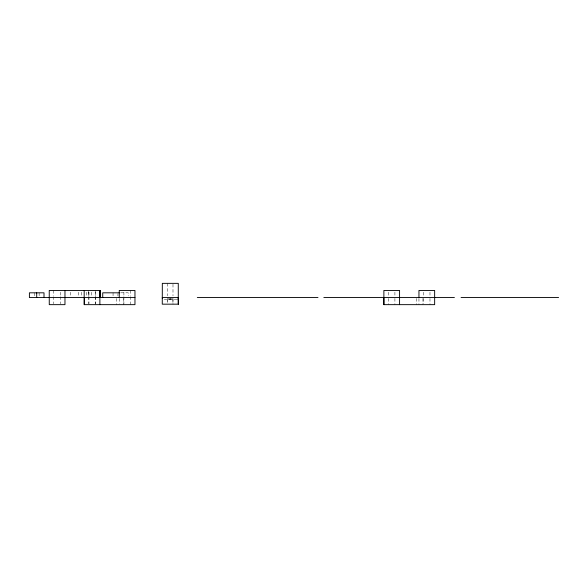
<?xml version="1.0" encoding="UTF-8"?>
<svg xmlns="http://www.w3.org/2000/svg" width="588" height="588" viewBox="0 0 588 588"><rect width="100%" height="100%" fill="white"/><g stroke="black" fill="none" stroke-linecap="round" stroke-linejoin="round"><path stroke-width="0.44" stroke-dasharray="2.94 2.21" d="M91.294 292.229L91.294 295.771M172.938 302.452L172.938 299.013L169.991 298.895L167.653 298.991L167.639 302.452M177.076 299.189L164.302 299.226M170.623 299.116L167.676 299.027M170.057 298.895L172.931 298.998M120.694 292.817L128.257 292.817L128.265 295.97M429.982 292.229L429.982 295.771M429.982 298.439L429.982 304.65M423.595 292.229L423.595 295.771M423.595 298.439L423.595 303.761M422.926 298.439L422.926 304.65M418.95 298.439L418.95 304.65M416.539 298.439L416.539 304.65M394.908 292.229L394.908 295.771M394.908 298.439L394.908 304.65M388.521 292.229L388.521 295.771M388.521 298.439L388.521 304.65M172.99 284.239L172.99 295.771M172.99 298.381L172.99 304.172M167.69 283.35L167.69 295.771M167.69 298.381L167.69 302.519M130.293 290.45L130.293 295.771M130.293 296.661L130.293 304.65M123.906 292.229L123.906 295.771M123.906 296.661L123.906 304.65M123.701 298.439L123.701 304.65M119.261 298.439L119.261 303.761M117.938 293.603L117.938 295.97M116.38 298.439L116.38 304.65M113.058 292.817L113.058 295.97M95.638 292.229L95.638 295.771M95.638 296.661L95.638 304.65M95.374 290.45L95.374 295.771M95.374 296.661L95.374 303.761M88.986 292.229L88.986 295.771M88.986 296.661L88.986 303.761M88.781 292.229L88.781 295.771M88.457 290.45L88.457 295.771M88.457 296.661L88.457 303.761M86.304 292.229L86.304 295.771M81.46 292.229L81.46 295.771M78.307 292.229L78.307 295.771M70.31 292.229L70.31 295.771M60.718 292.229L60.718 295.771M60.718 296.661L60.718 303.761M53.537 290.45L53.537 295.771M53.537 296.661L53.537 303.761M39.139 292.817L39.139 295.97M34.266 292.817L34.266 295.97"/><path stroke-width="0.88" d="M178.304 298.623L178.333 297.55L162.317 297.55L162.295 298.27M178.23 299.049L177.826 299.116M100.041 290.45L100.041 297.55L100.048 290.45L49.238 290.45L49.267 304.65L64.967 304.65L64.967 290.45M119.393 292.817L102.738 292.817L102.731 297.55M134.968 297.55L29.4 297.55L29.4 292.817L44.004 292.817L44.004 297.55M197.311 297.55L317.998 297.55M323.826 297.55L434.657 297.55M434.797 297.55L454.414 297.55M461.051 297.55L558.6 297.55M399.575 304.65L399.575 290.45L383.876 290.45L383.876 304.65L434.657 304.65L434.65 290.45L418.95 290.45L418.95 297.55M383.868 297.55L383.868 304.65M178.274 297.55L178.274 283.35L162.325 283.35L162.266 304.172L178.348 304.172L178.355 297.55L178.355 304.172L178.296 298.976M119.261 297.55L119.261 290.45L134.961 290.45L134.968 304.65L84.157 304.65L84.187 290.45M99.886 290.45L99.886 304.65M84.341 297.55L84.341 304.65M36.699 292.817L36.699 297.55"/></g></svg>
